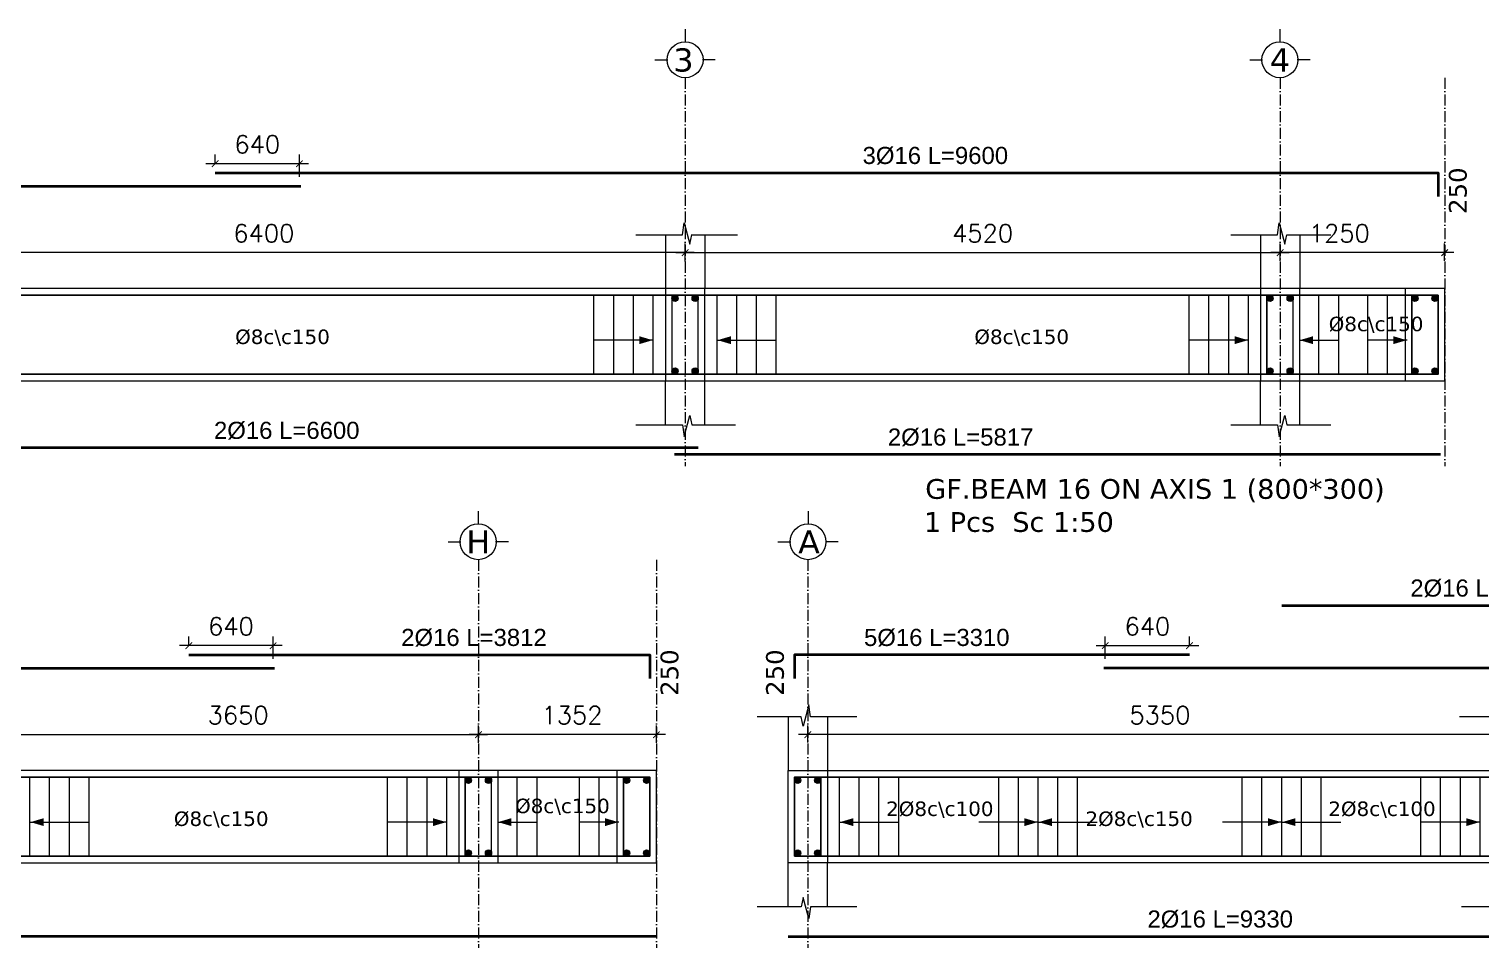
# Model space of a CAD drawing. Header units: inches. Extents: x -17020 to 43805, y -10194 to 123061.
# Drawn here: x 1924 to 3027, y 111183 to 111881 of the extents above; entities that cross this region are included whole.
import ezdxf

# ---------------------------------------------------------------- set-up
doc = ezdxf.new("R2010")
doc.units = ezdxf.units.IN
doc.header["$LTSCALE"] = 0.7
doc.header["$MEASUREMENT"] = 0
doc.linetypes.add('ACAD_ISO10W100', pattern=[18, 12, -3, 0, -3])
doc.layers.get('0').update_dxf_attribs({"lineweight": 13})
doc.layers.get('Defpoints').update_dxf_attribs({"lineweight": 5})
for name, color, linetype, lineweight in [('axis', 254, 'ACAD_ISO10W100', 9), ('BEAM FRAME', 5, 'Continuous', 18), ('COLUMN', 4, 'Continuous', 20), ('elevline', 30, 'Continuous', 20), ('FRAME 070', 5, 'Continuous', 60), ('hatch', 9, 'Continuous', 9), ('renforcment', 141, 'Continuous', 40), ('tex', 3, 'Continuous', 25), ('TEXT', 3, 'Continuous', 25), ('top rein. extension', 50, 'Continuous', 20), ('top renforcment', 7, 'Continuous', 40)]:
    doc.layers.add(name, color=color, linetype=linetype, lineweight=lineweight)
doc.styles.add('100', font='romans.shx', dxfattribs={"height": 13.5})
doc.styles.add('romanc', font='verdana.ttf', dxfattribs={"height": 250})
doc.styles.get("Standard").update_dxf_attribs({"font": 'arial.ttf', "height": 13})
doc.dimstyles.new('100', dxfattribs={"dimtxt": 13.5, "dimasz": 5, "dimexe": 7, "dimexo": 7, "dimgap": 8, "dimtad": 1, "dimdec": 0, "dimlfac": 10, "dimzin": 4, "dimdsep": 46, "dimtxsty": '100', "dimblk": 'ARCHTICK', "dimcen": 0.09, "dimdle": 7, "dimclrd": 1, "dimclre": 8, "dimclrt": 2, "dimadec": 0, "dimazin": 1, "dimtfac": 1, "dimtdec": 0, "dimtix": 1, "dimtofl": 0, "dimtmove": 0, "dimatfit": 3, "dimldrblk": 'ARCHTICK', "dimfxl": 0.18, "dimtolj": 1, "dimtzin": 0, "dimlwd": -1, "dimlwe": -1, "dimarcsym": 0})
doc.dimstyles.get("Standard").update_dxf_attribs({"dimtxt": 13, "dimasz": 5, "dimexe": 0.18, "dimexo": 0.0625, "dimgap": 6, "dimtad": 1, "dimdec": 0, "dimlfac": 10, "dimzin": 0, "dimdsep": 46, "dimtxsty": 'Standard', "dimblk": 'ARCHTICK', "dimcen": 0.09, "dimse1": 1, "dimse2": 1, "dimclrd": 1, "dimclre": 7, "dimclrt": 3, "dimadec": 0, "dimazin": 0, "dimtfac": 1, "dimtdec": 0, "dimtix": 1, "dimtofl": 0, "dimtmove": 0, "dimatfit": 3, "dimldrblk": 'ARCHTICK', "dimfxl": 1, "dimtolj": 1, "dimtzin": 0, "dimarcsym": 0})

# ---------------------------------------------------------------- blocks, each defined once
blk = doc.blocks.new('*D1324')
at = {"layer": 'Defpoints', "color": 0, "transparency": 16777216}
for p in [(1100.7, 111761.3, -218.4), (1100.7, 111761.3), (2130.7, 111761.3, -167.8)]:
    blk.add_point(p, dxfattribs=at)
at = {"layer": 'TEXT', "color": 3, "transparency": 16777216, "insert": (1569, 111774.3), "char_height": 13, "attachment_point": 5}
blk.add_mtext('\\A1;3%%C16 L=10300', dxfattribs=at)
blk = doc.blocks.new('_ArchTick')
at = {"color": 0, "linetype": 'ByBlock', "lineweight": 0, "const_width": 0.15}
blk.add_lwpolyline([(-0.5, -0.5), (0.5, 0.5)], dxfattribs=at)
blk = doc.blocks.new('*D1325')
at = {"color": 8, "transparency": 16777216}
for p, q in [((2422.7, 111704.1), (2422.7, 111717.7)), ((2874.7, 111704.7), (2874.7, 111717.7))]:
    blk.add_line(p, q, dxfattribs=at)
at = {"color": 1, "transparency": 16777216}
blk.add_line((2415.7, 111710.7), (2881.7, 111710.7), dxfattribs=at)
at = {"layer": 'Defpoints', "color": 0, "transparency": 16777216}
for p in [(2874.7, 111710.7), (2422.7, 111697.1), (2874.7, 111697.7)]:
    blk.add_point(p, dxfattribs=at)
at = {"color": 1, "transparency": 16777216, "xscale": 5, "yscale": 5, "zscale": 5, "rotation": 180}
blk.add_blockref('_ArchTick', (2422.7, 111710.7), dxfattribs=at)
at = {"color": 1, "transparency": 16777216, "xscale": 5, "yscale": 5, "zscale": 5}
blk.add_blockref('_ArchTick', (2874.7, 111710.7), dxfattribs=at)
at = {"color": 2, "transparency": 16777216, "insert": (2648.7, 111725.4), "char_height": 13.5, "attachment_point": 5, "style": '100'}
blk.add_mtext('\\A1;4520', dxfattribs=at)
blk = doc.blocks.new('*D1326')
at = {"layer": 'Defpoints', "color": 0, "transparency": 16777216}
for p in [(2065.7, 111771.3, -157.8), (2065.7, 111771.3), (3025.7, 111771.3, -218.5)]:
    blk.add_point(p, dxfattribs=at)
at = {"layer": 'TEXT', "color": 3, "transparency": 16777216, "insert": (2612.8, 111784.3), "char_height": 13, "attachment_point": 5}
blk.add_mtext('\\A1;3%%C16 L=9600', dxfattribs=at)
blk = doc.blocks.new('*D1339')
at = {"color": 8, "transparency": 16777216}
for p, q in [((2065.7, 111778.3), (2065.7, 111785.3)), ((2129.7, 111768.3), (2129.7, 111785.3))]:
    blk.add_line(p, q, dxfattribs=at)
at = {"color": 1, "transparency": 16777216}
blk.add_line((2136.7, 111778.3), (2058.7, 111778.3), dxfattribs=at)
at = {"layer": 'Defpoints', "color": 0, "transparency": 16777216}
for p in [(2065.7, 111778.3), (2065.7, 111771.3), (2129.7, 111761.3)]:
    blk.add_point(p, dxfattribs=at)
at = {"color": 1, "transparency": 16777216, "xscale": 5, "yscale": 5, "zscale": 5, "rotation": 180}
blk.add_blockref('_ArchTick', (2065.7, 111778.3), dxfattribs=at)
at = {"color": 1, "transparency": 16777216, "xscale": 5, "yscale": 5, "zscale": 5}
blk.add_blockref('_ArchTick', (2129.7, 111778.3), dxfattribs=at)
at = {"color": 2, "transparency": 16777216, "insert": (2097.7, 111793), "char_height": 13.5, "attachment_point": 5, "style": '100'}
blk.add_mtext('\\A1;640', dxfattribs=at)
blk = doc.blocks.new('*D1327')
at = {"color": 8, "transparency": 16777216}
for p, q in [((1782.7, 111701.8), (1782.7, 111717.7)), ((2422.7, 111704.1), (2422.7, 111717.7))]:
    blk.add_line(p, q, dxfattribs=at)
at = {"color": 1, "transparency": 16777216}
blk.add_line((2429.7, 111710.7), (1775.7, 111710.7), dxfattribs=at)
at = {"layer": 'Defpoints', "color": 0, "transparency": 16777216}
for p in [(1782.7, 111710.7), (1782.7, 111694.8), (2422.7, 111697.1)]:
    blk.add_point(p, dxfattribs=at)
at = {"color": 1, "transparency": 16777216, "xscale": 5, "yscale": 5, "zscale": 5, "rotation": 180}
blk.add_blockref('_ArchTick', (1782.7, 111710.7), dxfattribs=at)
at = {"color": 1, "transparency": 16777216, "xscale": 5, "yscale": 5, "zscale": 5}
blk.add_blockref('_ArchTick', (2422.7, 111710.7), dxfattribs=at)
at = {"color": 2, "transparency": 16777216, "insert": (2102.7, 111725.4), "char_height": 13.5, "attachment_point": 5, "style": '100'}
blk.add_mtext('\\A1;6400', dxfattribs=at)
blk = doc.blocks.new('*D1331')
at = {"layer": 'Defpoints', "color": 0, "transparency": 16777216}
for p in [(1772.7, 111562.5, -13652.7), (2432.7, 111562.5, -37100.9), (2432.7, 111562.5)]:
    blk.add_point(p, dxfattribs=at)
at = {"layer": 'TEXT', "color": 3, "transparency": 16777216, "insert": (2120.1, 111575.5), "char_height": 13, "attachment_point": 5}
blk.add_mtext('\\A1;2%%C16 L=6600', dxfattribs=at)
blk = doc.blocks.new('*D1332')
at = {"color": 8, "transparency": 16777216}
for p, q in [((2874.7, 111704.6), (2874.7, 111717.7)), ((2999.7, 111704.4), (2999.7, 111717.7))]:
    blk.add_line(p, q, dxfattribs=at)
at = {"color": 1, "transparency": 16777216}
blk.add_line((3006.7, 111710.7), (2867.7, 111710.7), dxfattribs=at)
at = {"layer": 'Defpoints', "color": 0, "transparency": 16777216}
for p in [(2874.7, 111710.7), (2874.7, 111697.6), (2999.7, 111697.4)]:
    blk.add_point(p, dxfattribs=at)
at = {"color": 1, "transparency": 16777216, "xscale": 5, "yscale": 5, "zscale": 5, "rotation": 180}
blk.add_blockref('_ArchTick', (2874.7, 111710.7), dxfattribs=at)
at = {"color": 1, "transparency": 16777216, "xscale": 5, "yscale": 5, "zscale": 5}
blk.add_blockref('_ArchTick', (2999.7, 111710.7), dxfattribs=at)
at = {"color": 2, "transparency": 16777216, "insert": (2919.7, 111725.4), "char_height": 13.5, "attachment_point": 5, "style": '100'}
blk.add_mtext('\\A1;1250', dxfattribs=at)
blk = doc.blocks.new('*D1334')
at = {"layer": 'Defpoints', "color": 0, "transparency": 16777216}
for p in [(2414.7, 111557.4, -13652.7), (2996.4, 111557.4, -37100.9), (2996.4, 111557.4)]:
    blk.add_point(p, dxfattribs=at)
at = {"layer": 'TEXT', "color": 3, "transparency": 16777216, "insert": (2632, 111570.4), "char_height": 13, "attachment_point": 5}
blk.add_mtext('\\A1;2%%C16 L=5817', dxfattribs=at)
blk = doc.blocks.new('*D1357')
at = {"layer": 'Defpoints', "color": 0, "transparency": 16777216}
for p in [(2740.9, 111395.2, -167.8), (3840.9, 111395.2, -0.5), (3840.9, 111395.2)]:
    blk.add_point(p, dxfattribs=at)
at = {"layer": 'TEXT', "color": 3, "transparency": 16777216, "insert": (3292.2, 111408.2), "char_height": 13, "attachment_point": 5}
blk.add_mtext('\\A1;2%%C16 L=11000', dxfattribs=at)
blk = doc.blocks.new('*D1358')
at = {"color": 1, "transparency": 16777216}
blk.add_line((3057.9, 111344.6), (2508.9, 111344.6), dxfattribs=at)
at = {"color": 8, "transparency": 16777216}
for p, q in [((2515.9, 111338.6), (2515.9, 111351.6)), ((3050.9, 111338.3), (3050.9, 111351.6))]:
    blk.add_line(p, q, dxfattribs=at)
at = {"layer": 'Defpoints', "color": 0, "transparency": 16777216}
for p in [(2515.9, 111344.6), (2515.9, 111331.6), (3050.9, 111331.3)]:
    blk.add_point(p, dxfattribs=at)
at = {"color": 1, "transparency": 16777216, "xscale": 5, "yscale": 5, "zscale": 5, "rotation": 180}
blk.add_blockref('_ArchTick', (2515.9, 111344.6), dxfattribs=at)
at = {"color": 1, "transparency": 16777216, "xscale": 5, "yscale": 5, "zscale": 5}
blk.add_blockref('_ArchTick', (3050.9, 111344.6), dxfattribs=at)
at = {"color": 2, "transparency": 16777216, "insert": (2783.4, 111359.4), "char_height": 13.5, "attachment_point": 5, "style": '100'}
blk.add_mtext('\\A1;5350', dxfattribs=at)
blk = doc.blocks.new('*D1359')
at = {"layer": 'Defpoints', "color": 0, "transparency": 16777216}
for p in [(2474.9, 111405.2, -218.5), (2805.9, 111405.2, -157.8), (2805.9, 111405.2)]:
    blk.add_point(p, dxfattribs=at)
at = {"layer": 'TEXT', "color": 3, "transparency": 16777216, "insert": (2613.9, 111418.2), "char_height": 13, "attachment_point": 5}
blk.add_mtext('\\A1;5%%C16 L=3310', dxfattribs=at)
blk = doc.blocks.new('*D1390')
at = {"color": 8, "transparency": 16777216}
for p, q in [((2741.9, 111402.2), (2741.9, 111419.2)), ((2805.9, 111412.2), (2805.9, 111419.2))]:
    blk.add_line(p, q, dxfattribs=at)
at = {"color": 1, "transparency": 16777216}
blk.add_line((2734.9, 111412.2), (2812.9, 111412.2), dxfattribs=at)
at = {"layer": 'Defpoints', "color": 0, "transparency": 16777216}
for p in [(2805.9, 111412.2), (2805.9, 111405.2), (2741.9, 111395.2)]:
    blk.add_point(p, dxfattribs=at)
at = {"color": 1, "transparency": 16777216, "xscale": 5, "yscale": 5, "zscale": 5, "rotation": 180}
blk.add_blockref('_ArchTick', (2741.9, 111412.2), dxfattribs=at)
at = {"color": 1, "transparency": 16777216, "xscale": 5, "yscale": 5, "zscale": 5}
blk.add_blockref('_ArchTick', (2805.9, 111412.2), dxfattribs=at)
at = {"color": 2, "transparency": 16777216, "insert": (2773.9, 111426.9), "char_height": 13.5, "attachment_point": 5, "style": '100'}
blk.add_mtext('\\A1;640', dxfattribs=at)
blk = doc.blocks.new('*D1363')
at = {"layer": 'Defpoints', "color": 0, "transparency": 16777216}
for p in [(2500.9, 111191.3, -37100.9), (2500.9, 111191.3), (3433.9, 111191.3, -13652.7)]:
    blk.add_point(p, dxfattribs=at)
at = {"layer": 'TEXT', "color": 3, "transparency": 16777216, "insert": (2829.2, 111204.3), "char_height": 13, "attachment_point": 5}
blk.add_mtext('\\A1;2%%C16 L=9330', dxfattribs=at)
blk = doc.blocks.new('*D1381')
at = {"layer": 'Defpoints', "color": 0, "transparency": 16777216}
for p in [(1110.7, 111395.2, -0.5), (1110.7, 111395.2), (2110.7, 111395.2, -167.8)]:
    blk.add_point(p, dxfattribs=at)
at = {"layer": 'TEXT', "color": 3, "transparency": 16777216, "insert": (1723.2, 111408.2), "char_height": 13, "attachment_point": 5}
blk.add_mtext('\\A1;2%%C16 L=10000', dxfattribs=at)
blk = doc.blocks.new('*D1382')
at = {"color": 1, "transparency": 16777216}
blk.add_line((1893.7, 111344.6), (2272.7, 111344.6), dxfattribs=at)
at = {"color": 8, "transparency": 16777216}
for p, q in [((1900.7, 111338.3), (1900.7, 111351.6)), ((2265.7, 111338.6), (2265.7, 111351.6))]:
    blk.add_line(p, q, dxfattribs=at)
at = {"layer": 'Defpoints', "color": 0, "transparency": 16777216}
for p in [(2265.7, 111344.6), (1900.7, 111331.3), (2265.7, 111331.6)]:
    blk.add_point(p, dxfattribs=at)
at = {"color": 1, "transparency": 16777216, "xscale": 5, "yscale": 5, "zscale": 5, "rotation": 180}
blk.add_blockref('_ArchTick', (1900.7, 111344.6), dxfattribs=at)
at = {"color": 1, "transparency": 16777216, "xscale": 5, "yscale": 5, "zscale": 5}
blk.add_blockref('_ArchTick', (2265.7, 111344.6), dxfattribs=at)
at = {"color": 2, "transparency": 16777216, "insert": (2083.2, 111359.4), "char_height": 13.5, "attachment_point": 5, "style": '100'}
blk.add_mtext('\\A1;3650', dxfattribs=at)
blk = doc.blocks.new('*D1383')
at = {"layer": 'Defpoints', "color": 0, "transparency": 16777216}
for p in [(2045.7, 111405.2, -157.8), (2045.7, 111405.2), (2426.9, 111405.2, -218.5)]:
    blk.add_point(p, dxfattribs=at)
at = {"layer": 'TEXT', "color": 3, "transparency": 16777216, "insert": (2262.3, 111418.2), "char_height": 13, "attachment_point": 5}
blk.add_mtext('\\A1;2%%C16 L=3812', dxfattribs=at)
blk = doc.blocks.new('*D1393')
at = {"color": 8, "transparency": 16777216}
for p, q in [((2045.7, 111412.2), (2045.7, 111419.2)), ((2109.7, 111402.2), (2109.7, 111419.2))]:
    blk.add_line(p, q, dxfattribs=at)
at = {"color": 1, "transparency": 16777216}
blk.add_line((2116.7, 111412.2), (2038.7, 111412.2), dxfattribs=at)
at = {"layer": 'Defpoints', "color": 0, "transparency": 16777216}
for p in [(2045.7, 111412.2), (2045.7, 111405.2), (2109.7, 111395.2)]:
    blk.add_point(p, dxfattribs=at)
at = {"color": 1, "transparency": 16777216, "xscale": 5, "yscale": 5, "zscale": 5, "rotation": 180}
blk.add_blockref('_ArchTick', (2045.7, 111412.2), dxfattribs=at)
at = {"color": 1, "transparency": 16777216, "xscale": 5, "yscale": 5, "zscale": 5}
blk.add_blockref('_ArchTick', (2109.7, 111412.2), dxfattribs=at)
at = {"color": 2, "transparency": 16777216, "insert": (2077.7, 111426.9), "char_height": 13.5, "attachment_point": 5, "style": '100'}
blk.add_mtext('\\A1;640', dxfattribs=at)
blk = doc.blocks.new('*D1387')
at = {"color": 1, "transparency": 16777216}
blk.add_line((2407.9, 111344.6), (2258.7, 111344.6), dxfattribs=at)
at = {"color": 8, "transparency": 16777216}
for p, q in [((2265.7, 111338.5), (2265.7, 111351.6)), ((2400.9, 111338.3), (2400.9, 111351.6))]:
    blk.add_line(p, q, dxfattribs=at)
at = {"layer": 'Defpoints', "color": 0, "transparency": 16777216}
for p in [(2265.7, 111344.6), (2265.7, 111331.5), (2400.9, 111331.3)]:
    blk.add_point(p, dxfattribs=at)
at = {"color": 1, "transparency": 16777216, "xscale": 5, "yscale": 5, "zscale": 5, "rotation": 180}
blk.add_blockref('_ArchTick', (2265.7, 111344.6), dxfattribs=at)
at = {"color": 1, "transparency": 16777216, "xscale": 5, "yscale": 5, "zscale": 5}
blk.add_blockref('_ArchTick', (2400.9, 111344.6), dxfattribs=at)
at = {"color": 2, "transparency": 16777216, "insert": (2336.8, 111359.4), "char_height": 13.5, "attachment_point": 5, "style": '100'}
blk.add_mtext('\\A1;1352', dxfattribs=at)
blk = doc.blocks.new('*D1388')
at = {"layer": 'Defpoints', "color": 0, "transparency": 16777216}
for p in [(1517.7, 111191.3, -13652.7), (2400.9, 111191.3, -37100.9), (2400.9, 111191.3)]:
    blk.add_point(p, dxfattribs=at)
at = {"layer": 'TEXT', "color": 3, "transparency": 16777216, "insert": (1771.5, 111204.3), "char_height": 13, "attachment_point": 5}
blk.add_mtext('\\A1;2%%C14 L=8832', dxfattribs=at)
blk = doc.blocks.new('*D1401')
at = {"layer": 'Defpoints', "color": 0, "transparency": 16777216}
for p in [(2875.9, 111442.7, -203.1), (2875.9, 111442.7), (3175.9, 111442.7, -189.9)]:
    blk.add_point(p, dxfattribs=at)
at = {"layer": 'TEXT', "color": 3, "transparency": 16777216, "insert": (3028.9, 111455.7), "char_height": 13, "attachment_point": 5}
blk.add_mtext('\\A1;2%%C16 L=3000', dxfattribs=at)

msp = doc.modelspace()

# ---------------------------------------------------------------- hatches: boundary and pattern name
at = {"layer": 'elevline'}
for points in [[(2417.48, 111676.02, 1), (2412.72, 111676.02, 1)], [(2427.96, 111676.02, -1), (2432.72, 111676.02, -1)], [(2869.48, 111676.02, 1), (2864.72, 111676.02, 1)], [(2879.96, 111676.02, -1), (2884.72, 111676.02, -1)], [(2979.48, 111676.02, 1), (2974.72, 111676.02, 1)], [(2989.96, 111676.02, -1), (2994.72, 111676.02, -1)], [(2417.48, 111620.77, -1), (2412.72, 111620.77, -1)], [(2427.96, 111620.77, 1), (2432.72, 111620.77, 1)], [(2869.48, 111620.77, -1), (2864.72, 111620.77, -1)], [(2879.96, 111620.77, 1), (2884.72, 111620.77, 1)], [(2979.48, 111620.77, -1), (2974.72, 111620.77, -1)], [(2989.96, 111620.77, 1), (2994.72, 111620.77, 1)], [(2260.48, 111309.93, 1), (2255.72, 111309.93, 1)], [(2270.96, 111309.93, -1), (2275.72, 111309.93, -1)], [(2380.65, 111309.93, 1), (2375.89, 111309.93, 1)], [(2391.14, 111309.93, -1), (2395.89, 111309.93, -1)], [(2510.65, 111309.93, 1), (2505.89, 111309.93, 1)], [(2521.14, 111309.93, -1), (2525.89, 111309.93, -1)], [(2260.48, 111254.69, -1), (2255.72, 111254.69, -1)], [(2270.96, 111254.69, 1), (2275.72, 111254.69, 1)], [(2380.65, 111254.69, -1), (2375.89, 111254.69, -1)], [(2391.14, 111254.69, 1), (2395.89, 111254.69, 1)], [(2510.65, 111254.69, -1), (2505.89, 111254.69, -1)], [(2521.14, 111254.69, 1), (2525.89, 111254.69, 1)]]:
    msp.add_hatch(color=256, dxfattribs=at).paths.add_polyline_path(points)

# ---------------------------------------------------------------- linework, layer by layer
at = {"layer": 'axis'}
for p, q in [((2422.72, 111843.59), (2422.72, 111548.65)), ((2874.72, 111843.59), (2874.72, 111548.65)), ((2999.72, 111843.59), (2999.72, 111548.65)), ((2265.72, 111477.5), (2265.72, 111182.57)), ((2400.89, 111477.5), (2400.89, 111182.57)), ((2515.89, 111477.5), (2515.89, 111182.57))]:
    msp.add_line(p, q, dxfattribs=at)
at = {"layer": 'BEAM FRAME', "elevation": 217.91}
for points in [[(1125.72, 111613.39), (2999.72, 111613.39), (2999.72, 111683.39), (1125.72, 111683.39)], [(1135.72, 111247.31), (2400.89, 111247.31), (2400.89, 111317.31), (1135.72, 111317.31)], [(3815.89, 111247.31), (2500.89, 111247.31), (2500.89, 111317.31), (3815.89, 111317.31)]]:
    msp.add_lwpolyline(points, close=True, dxfattribs=at)
at = {"layer": 'COLUMN', "lineweight": 20}
for p, q in [((2407.72, 111724.32, 217.91), (2407.72, 111683.39, 217.91)), ((2437.72, 111724.32, 217.91), (2437.72, 111683.39, 217.91)), ((2859.72, 111724.32, 217.91), (2859.72, 111683.39, 217.91)), ((2889.72, 111724.32, 217.91), (2889.72, 111683.39, 217.91)), ((2407.72, 111579.97, 217.91), (2407.72, 111613.39, 217.91)), ((2437.72, 111579.97, 217.91), (2437.72, 111613.39, 217.91)), ((2859.72, 111579.97, 217.91), (2859.72, 111613.39, 217.91)), ((2889.72, 111579.97, 217.91), (2889.72, 111613.39, 217.91)), ((2500.89, 111358.24, 217.91), (2500.89, 111317.31, 217.91)), ((2530.89, 111358.24, 217.91), (2530.89, 111317.31, 217.91)), ((2500.89, 111213.88, 217.91), (2500.89, 111247.31, 217.91)), ((2530.89, 111213.88, 217.91), (2530.89, 111247.31, 217.91))]:
    msp.add_line(p, q, dxfattribs=at)
at = {"layer": 'elevline'}
for p, q in [((2353.45, 111618.39), (2353.45, 111678.39)), ((2368.45, 111618.39), (2368.45, 111678.39)), ((2383.45, 111618.39), (2383.45, 111678.39)), ((2398.41, 111618.39), (2398.41, 111678.39)), ((2447.03, 111618.39), (2447.03, 111678.39)), ((2461.99, 111618.39), (2461.99, 111678.39)), ((2476.99, 111618.39), (2476.99, 111678.39)), ((2491.99, 111618.39), (2491.99, 111678.39)), ((2805.65, 111618.39), (2805.65, 111678.39)), ((2820.65, 111618.39), (2820.65, 111678.39)), ((2835.65, 111618.39), (2835.65, 111678.39)), ((2850.61, 111618.39), (2850.61, 111678.39)), ((2864.68, 111618.39), (2864.68, 111678.39)), ((2904.21, 111618.39), (2904.21, 111678.39)), ((2919.21, 111618.39), (2919.21, 111678.39)), ((2941.22, 111618.39), (2941.22, 111678.39)), ((2956.22, 111618.39), (2956.22, 111678.39)), ((2974.68, 111618.39), (2974.68, 111678.39)), ((1925.03, 111252.31), (1925.03, 111312.31)), ((1939.99, 111252.31), (1939.99, 111312.31)), ((1954.99, 111252.31), (1954.99, 111312.31)), ((1969.99, 111252.31), (1969.99, 111312.31)), ((2196.65, 111252.31), (2196.65, 111312.31)), ((2211.65, 111252.31), (2211.65, 111312.31)), ((2226.65, 111252.31), (2226.65, 111312.31)), ((2241.61, 111252.31), (2241.61, 111312.31)), ((2255.68, 111252.31), (2255.68, 111312.31)), ((2295.21, 111252.31), (2295.21, 111312.31)), ((2310.21, 111252.31), (2310.21, 111312.31)), ((2342.39, 111252.31), (2342.39, 111312.31)), ((2357.39, 111252.31), (2357.39, 111312.31)), ((2375.85, 111252.31), (2375.85, 111312.31)), ((2525.93, 111252.31), (2525.93, 111312.31)), ((2540, 111252.31), (2540, 111312.31)), ((2554.96, 111252.31), (2554.96, 111312.31)), ((2569.96, 111252.31), (2569.96, 111312.31)), ((2584.96, 111252.31), (2584.96, 111312.31)), ((2660.93, 111252.31), (2660.93, 111312.31)), ((2675.93, 111252.31), (2675.93, 111312.31)), ((2690.89, 111252.31), (2690.89, 111312.31)), ((2705.85, 111252.31), (2705.85, 111312.31)), ((2720.85, 111252.31), (2720.85, 111312.31)), ((2845.93, 111252.31), (2845.93, 111312.31)), ((2860.93, 111252.31), (2860.93, 111312.31)), ((2875.89, 111252.31), (2875.89, 111312.31)), ((2890.85, 111252.31), (2890.85, 111312.31)), ((2905.85, 111252.31), (2905.85, 111312.31)), ((2981.62, 111252.31), (2981.62, 111312.31)), ((2996.62, 111252.31), (2996.62, 111312.31)), ((3011.62, 111252.31), (3011.62, 111312.31)), ((3026.58, 111252.31), (3026.58, 111312.31))]:
    msp.add_line(p, q, dxfattribs=at)
for centre in [(2415.1, 111676.02), (2430.34, 111676.02), (2867.1, 111676.02), (2882.34, 111676.02), (2977.1, 111676.02), (2992.34, 111676.02), (2415.1, 111620.77), (2430.34, 111620.77), (2867.1, 111620.77), (2882.34, 111620.77), (2977.1, 111620.77), (2992.34, 111620.77), (2258.1, 111309.93), (2273.34, 111309.93), (2378.27, 111309.93), (2393.51, 111309.93), (2508.27, 111309.93), (2523.51, 111309.93), (2258.1, 111254.69), (2273.34, 111254.69), (2378.27, 111254.69), (2393.51, 111254.69), (2508.27, 111254.69), (2523.51, 111254.69)]:
    msp.add_circle(centre, 2.38, dxfattribs=at)
at = {"layer": 'FRAME 070', "lineweight": 20}
for p, q in [((2420.69, 111724.32, 217.91), (2422.04, 111733.32, 217.91)), ((2422.04, 111733.32, 217.91), (2426.22, 111717.25, 217.91)), ((2872.69, 111724.32, 217.91), (2874.04, 111733.32, 217.91)), ((2874.04, 111733.32, 217.91), (2878.22, 111717.25, 217.91)), ((2385.33, 111724.32, 217.91), (2420.69, 111724.32, 217.91)), ((2426.22, 111717.25, 217.91), (2427.73, 111724.32, 217.91)), ((2427.25, 111724.32, 217.91), (2462.6, 111724.32, 217.91)), ((2837.33, 111724.32, 217.91), (2872.69, 111724.32, 217.91)), ((2878.22, 111717.25, 217.91), (2879.73, 111724.32, 217.91)), ((2879.73, 111724.32, 217.91), (2913.11, 111724.32, 217.91)), ((2422.04, 111570.97, 217.91), (2426.22, 111587.04, 217.91)), ((2426.22, 111587.04, 217.91), (2427.73, 111579.97, 217.91)), ((2874.04, 111570.97, 217.91), (2878.22, 111587.04, 217.91)), ((2878.22, 111587.04, 217.91), (2879.73, 111579.97, 217.91)), ((2385.33, 111579.97, 217.91), (2420.69, 111579.97, 217.91)), ((2420.69, 111579.97, 217.91), (2422.04, 111570.97, 217.91)), ((2427.73, 111579.97, 217.91), (2461.11, 111579.97, 217.91)), ((2837.33, 111579.97, 217.91), (2872.69, 111579.97, 217.91)), ((2872.69, 111579.97, 217.91), (2874.04, 111570.97, 217.91)), ((2879.73, 111579.97, 217.91), (2913.11, 111579.97, 217.91)), ((2516.58, 111367.24, 217.91), (2512.39, 111351.16, 217.91)), ((2517.93, 111358.24, 217.91), (2516.58, 111367.24, 217.91)), ((2510.89, 111358.24, 217.91), (2477.5, 111358.24, 217.91)), ((2512.39, 111351.16, 217.91), (2510.89, 111358.24, 217.91)), ((2553.28, 111358.24, 217.91), (2517.93, 111358.24, 217.91)), ((3046.36, 111358.24, 217.91), (3011.01, 111358.24, 217.91)), ((2512.39, 111220.96, 217.91), (2510.89, 111213.88, 217.91)), ((2516.58, 111204.88, 217.91), (2512.39, 111220.96, 217.91)), ((2510.89, 111213.88, 217.91), (2477.5, 111213.88, 217.91)), ((2517.93, 111213.88, 217.91), (2516.58, 111204.88, 217.91)), ((2553.28, 111213.88, 217.91), (2517.93, 111213.88, 217.91)), ((3045.89, 111213.88, 217.91), (3012.5, 111213.88, 217.91))]:
    msp.add_line(p, q, dxfattribs=at)
at = {"layer": 'FRAME 070', "lineweight": 15}
for points in [[(2407.72, 111613.39), (2437.72, 111613.39), (2437.72, 111683.39), (2407.72, 111683.39)], [(2859.72, 111613.39), (2889.72, 111613.39), (2889.72, 111683.39), (2859.72, 111683.39)], [(2969.72, 111613.39), (2999.72, 111613.39), (2999.72, 111683.39), (2969.72, 111683.39)], [(2250.72, 111247.31), (2280.72, 111247.31), (2280.72, 111317.31), (2250.72, 111317.31)], [(2370.89, 111247.31), (2400.89, 111247.31), (2400.89, 111317.31), (2370.89, 111317.31)], [(2530.89, 111247.31), (2500.89, 111247.31), (2500.89, 111317.31), (2530.89, 111317.31)]]:
    msp.add_lwpolyline(points, close=True, dxfattribs=at)
at = {"layer": 'hatch'}
for p, q in [((2422.72, 111880.56), (2422.72, 111870.83)), ((2874.52, 111880.56), (2874.52, 111870.82)), ((2399.8, 111857.08), (2409.53, 111857.08)), ((2445.64, 111857.08), (2435.91, 111857.08)), ((2851.6, 111857.08), (2861.33, 111857.08)), ((2897.44, 111857.08), (2887.71, 111857.08)), ((2265.52, 111514.47), (2265.52, 111504.74)), ((2516.09, 111514.47), (2516.09, 111504.74)), ((2242.6, 111491), (2252.33, 111491)), ((2288.44, 111491), (2278.71, 111491)), ((2493.17, 111491), (2502.9, 111491)), ((2539.02, 111491), (2529.28, 111491))]:
    msp.add_line(p, q, dxfattribs=at)
for centre in [(2422.72, 111857.21), (2874.52, 111857.2), (2265.52, 111491.12), (2516.09, 111491.12)]:
    msp.add_circle(centre, 13.62, dxfattribs=at)
at = {"layer": 'renforcment', "lineweight": -2, "elevation": 217.91}
for points in [[(1130.72, 111618.39), (2994.72, 111618.39), (2994.72, 111678.39), (1130.72, 111678.39)], [(1140.72, 111252.31), (2395.89, 111252.31), (2395.89, 111312.31), (1140.72, 111312.31)], [(3810.89, 111252.31), (2505.89, 111252.31), (2505.89, 111312.31), (3810.89, 111312.31)]]:
    msp.add_lwpolyline(points, close=True, dxfattribs=at)
at = {"layer": 'top rein. extension'}
for p, q in [((2398.41, 111644.23), (2353.45, 111644.23)), ((2447.03, 111644.23), (2491.99, 111644.23)), ((2850.61, 111644.23), (2805.65, 111644.23)), ((2889.25, 111644.23), (2919.21, 111644.23)), ((2971.18, 111644.23), (2941.22, 111644.23)), ((1925.03, 111278.15), (1969.99, 111278.15)), ((2241.61, 111278.15), (2196.65, 111278.15)), ((2280.25, 111278.15), (2310.21, 111278.15)), ((2372.35, 111278.15), (2342.39, 111278.15)), ((2540, 111278.15), (2584.96, 111278.15)), ((2690.89, 111278.15), (2645.93, 111278.15)), ((2690.89, 111278.15), (2735.85, 111278.15)), ((2875.89, 111278.15), (2830.93, 111278.15)), ((2875.89, 111278.15), (2920.85, 111278.15)), ((3026.58, 111278.15), (2981.62, 111278.15))]:
    msp.add_line(p, q, dxfattribs=at)
for points in [[(2387.93, 111647.23), (2398.06, 111644.23), (2387.93, 111641.23)], [(2457.5, 111647.23), (2447.38, 111644.23), (2457.5, 111641.23)], [(2840.13, 111647.23), (2850.26, 111644.23), (2840.13, 111641.23)], [(2899.73, 111647.23), (2889.6, 111644.23), (2899.73, 111641.23)], [(2960.7, 111647.23), (2970.83, 111644.23), (2960.7, 111641.23)], [(1935.5, 111281.15), (1925.38, 111278.15), (1935.5, 111275.15)], [(2231.13, 111281.15), (2241.26, 111278.15), (2231.13, 111275.15)], [(2290.73, 111281.15), (2280.6, 111278.15), (2290.73, 111275.15)], [(2361.88, 111281.15), (2372, 111278.15), (2361.88, 111275.15)], [(2550.48, 111281.15), (2540.35, 111278.15), (2550.48, 111275.15)], [(2680.42, 111281.15), (2690.54, 111278.15), (2680.42, 111275.15)], [(2701.37, 111281.15), (2691.24, 111278.15), (2701.37, 111275.15)], [(2865.42, 111281.15), (2875.54, 111278.15), (2865.42, 111275.15)], [(2886.37, 111281.15), (2876.24, 111278.15), (2886.37, 111275.15)], [(3016.11, 111281.15), (3026.23, 111278.15), (3016.11, 111275.15)]]:
    msp.add_solid(points, dxfattribs=at)
at = {"layer": 'top renforcment'}
for p, q in [((2432.72, 111562.52), (1772.72, 111562.52)), ((2996.42, 111557.4), (2414.72, 111557.4)), ((2400.89, 111191.32), (1517.72, 111191.32)), ((2500.89, 111191.32), (3433.89, 111191.32))]:
    msp.add_line(p, q, dxfattribs=at)
for points in [[(1130.72, 111741), (1130.72, 111761.27), (2130.69, 111761.27)], [(2065.69, 111771.27), (2994.72, 111771.27), (2994.72, 111753.38)], [(2875.89, 111442.74), (3175.89, 111442.74)], [(2045.69, 111405.18), (2395.89, 111405.18), (2395.89, 111387.29)], [(2805.92, 111405.18), (2505.89, 111405.18), (2505.89, 111387.29)], [(1140.72, 111374.91), (1140.72, 111395.18), (2110.69, 111395.18)], [(3810.89, 111374.91), (3810.89, 111395.18), (2740.92, 111395.18)]]:
    msp.add_lwpolyline(points, dxfattribs=at)
at = {"layer": 'top renforcment', "lineweight": 15}
for points in [[(2412.72, 111618.39), (2432.72, 111618.39), (2432.72, 111678.39), (2412.72, 111678.39)], [(2864.72, 111618.39), (2884.72, 111618.39), (2884.72, 111678.39), (2864.72, 111678.39)], [(2974.72, 111618.39), (2994.72, 111618.39), (2994.72, 111678.39), (2974.72, 111678.39)], [(2255.72, 111252.31), (2275.72, 111252.31), (2275.72, 111312.31), (2255.72, 111312.31)], [(2375.89, 111252.31), (2395.89, 111252.31), (2395.89, 111312.31), (2375.89, 111312.31)], [(2525.89, 111252.31), (2505.89, 111252.31), (2505.89, 111312.31), (2525.89, 111312.31)]]:
    msp.add_lwpolyline(points, close=True, dxfattribs=at)

# ---------------------------------------------------------------- texts
at = {"layer": 'tex', "style": 'romanc'}
for s, p in [('%%C8c\\c150', (2911.61, 111651.05, -33436.19)), ('%%C8c\\c150', (2080.91, 111641.32, -33436.19)), ('%%C8c\\c150', (2642.43, 111641.32, -33436.19)), ('%%C8c\\c150', (2034.34, 111275.24, -33436.19)), ('%%C8c\\c150', (2293.55, 111284.96, -33436.19)), ('2%%C8c\\c100', (2575.42, 111282.81, -33436.19)), ('2%%C8c\\c150', (2726.82, 111275.24, -33436.19)), ('2%%C8c\\c100', (2911.32, 111282.81, -33436.19))]:
    msp.add_text(s, height=11, dxfattribs=at).set_placement(p)
at = {"layer": 'TEXT', "style": 'romanc'}
for s, height, p in [('3', 17.6, (2413.77, 111848.28)), ('4', 17.6, (2866.92, 111848.28)), ('GF.BEAM 16 ON AXIS 1 (800*300)', 15, (2605.13, 111523.73)), ('1 Pcs  Sc 1:50 ', 15, (2604.11, 111498.63)), ('H', 17.6, (2256.5, 111482.2)), ('A', 17.6, (2508.57, 111482.2))]:
    msp.add_text(s, height=height, dxfattribs=at).set_placement(p)
for p in [(3016.4, 111740.09, -73175.05), (2417.57, 111374.01, -73175.05), (2497.72, 111374.01, -73175.05)]:
    msp.add_text('250', height=13.5, rotation=90, dxfattribs=at).set_placement(p)

# ---------------------------------------------------------------- dimensions: what is measured, and where the dimension line sits
for base, p1, p2, picture, middle in [((2065.69, 111778.27), (2129.69, 111761.27), (2065.69, 111771.27), '*D1339', (2097.69, 111793.02)), ((2045.69, 111412.18), (2109.69, 111395.18), (2045.69, 111405.18), '*D1393', (2077.69, 111426.93))]:
    dim = msp.add_linear_dim(base=base, p1=p1, p2=p2, dimstyle='100')
    dim.commit()
    dim.dimension.update_dxf_attribs({"geometry": picture, "text_midpoint": middle})
for base, p1, p2, picture, middle in [((1782.72, 111710.69), (2422.72, 111697.1), (1782.72, 111694.78), '*D1327', (2102.72, 111710.69)), ((2874.72, 111710.69), (2999.72, 111697.37), (2874.72, 111697.58), '*D1332', (2919.72, 111710.69)), ((2265.72, 111344.61), (2400.89, 111331.28), (2265.72, 111331.5), '*D1387', (2336.81, 111344.61)), ((2515.89, 111344.61), (3050.89, 111331.26), (2515.89, 111331.61), '*D1358', (2783.39, 111344.61))]:
    dim = msp.add_linear_dim(base=base, p1=p1, p2=p2, angle=180, dimstyle='100')
    dim.commit()
    dim.dimension.update_dxf_attribs({"geometry": picture, "text_midpoint": middle, "dimtype": 160})
for base, p1, p2, picture, middle in [((2874.72, 111710.69), (2422.72, 111697.1), (2874.72, 111697.7), '*D1325', (2648.72, 111710.69)), ((2265.72, 111344.61), (1900.72, 111331.26), (2265.72, 111331.61), '*D1382', (2083.22, 111344.61))]:
    dim = msp.add_linear_dim(base=base, p1=p1, p2=p2, dimstyle='100')
    dim.commit()
    dim.dimension.update_dxf_attribs({"geometry": picture, "text_midpoint": middle, "dimtype": 160})
dim = msp.add_linear_dim(base=(2805.92, 111412.18), p1=(2741.92, 111395.18), p2=(2805.92, 111405.18), angle=180, dimstyle='100')
dim.commit()
dim.dimension.update_dxf_attribs({"geometry": '*D1390', "text_midpoint": (2773.92, 111426.93)})
at = {"layer": 'TEXT'}
for base, p1, p2, angle, text, picture, middle in [((2065.69, 111771.27), (3025.72, 111771.27, -218.54), (2065.69, 111771.27, -157.78), 180, '3%%C16 L=<>', '*D1326', (2612.83, 111771.27)), ((1100.72, 111761.27), (2130.69, 111761.27, -167.76), (1100.72, 111761.27, -218.39), 180, '3%%C16 L=<>', '*D1324', (1568.98, 111761.27)), ((2432.72, 111562.52, 12366.96), (1772.72, 111562.52, -1285.72), (2432.72, 111562.52, -24733.92), 0, '2%%C16 L=<>', '*D1331', (2120.11, 111562.52, 12366.96)), ((2996.42, 111557.4, 12366.96), (2414.72, 111557.4, -1285.72), (2996.42, 111557.4, -24733.92), 0, '2%%C16 L=<>', '*D1334', (2632.01, 111557.4, 12366.96)), ((2875.89, 111442.74), (3175.89, 111442.74, -189.88), (2875.89, 111442.74, -203.15), 180, '2%%C16 L=<>', '*D1401', (3028.93, 111442.74)), ((2045.69, 111405.18), (2426.89, 111405.18, -218.54), (2045.69, 111405.18, -157.78), 180, '2%%C16 L=<>', '*D1383', (2262.31, 111405.18)), ((2805.92, 111405.18), (2474.89, 111405.18, -218.54), (2805.92, 111405.18, -157.78), 0, '5%%C16 L=<>', '*D1359', (2613.9, 111405.18)), ((1110.72, 111395.18), (2110.69, 111395.18, -167.76), (1110.72, 111395.18, -0.48), 180, '2%%C16 L=<>', '*D1381', (1723.19, 111395.18)), ((3840.89, 111395.18), (2740.92, 111395.18, -167.76), (3840.89, 111395.18, -0.48), 0, '2%%C16 L=<>', '*D1357', (3292.23, 111395.18)), ((2400.89, 111191.32, 12366.96), (1517.72, 111191.32, -1285.72), (2400.89, 111191.32, -24733.92), 0, '2%%C14 L=<>', '*D1388', (1771.49, 111191.32, 12366.96)), ((2500.89, 111191.32, 12366.96), (3433.89, 111191.32, -1285.72), (2500.89, 111191.32, -24733.92), 180, '2%%C16 L=<>', '*D1363', (2829.19, 111191.32, 12366.96))]:
    dim = msp.add_linear_dim(base=base, p1=p1, p2=p2, angle=angle, text=text, dimstyle='Standard', override={"dimsd1": 1, "dimsd2": 1, "dimfxl": 0.1, "dimfxlon": 1}, dxfattribs=at)
    dim.commit()
    dim.dimension.update_dxf_attribs({"geometry": picture, "text_midpoint": middle, "dimtype": 161})

doc.saveas('drawing.dxf')
